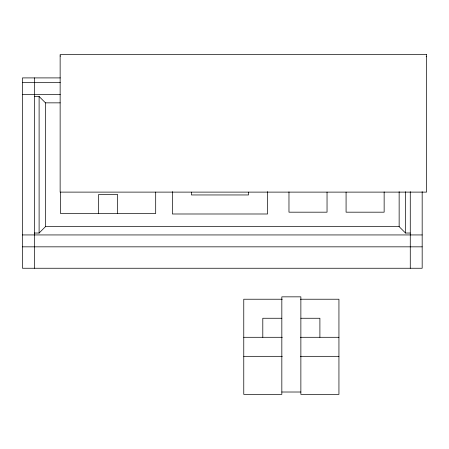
<?xml version="1.0" encoding="UTF-8"?>
<svg xmlns="http://www.w3.org/2000/svg" width="449" height="449" viewBox="0 0 449 449"><rect width="100%" height="100%" fill="white"/><g stroke="black" fill="none" stroke-linecap="round" stroke-linejoin="round"><path stroke-width="0.67" d="M34.349 233.031L39.108 233.031L45.478 226.655L399.144 226.655L405.52 233.031L410.274 233.031M426.174 56.782L426.55 56.406M60.138 56.024L60.52 56.024M60.318 77.907L22.45 77.907L22.45 268.249L422.172 268.249L422.172 191.639M22.45 82.667L60.295 82.667M22.45 94.559L60.295 94.559M34.349 96.473L39.108 96.473L45.478 102.849L45.478 226.655M45.478 102.849L60.188 102.849M22.45 234.939L422.172 234.939M22.45 246.838L422.172 246.838M282.253 299.225L243.768 299.225L243.768 394.396L281.832 394.396L281.832 296.845L300.869 296.845L300.869 394.396L338.939 394.396L338.939 299.225L300.448 299.225M281.832 318.257L262.8 318.257L262.8 337.294M300.869 318.257L319.901 318.257L319.901 337.294M243.768 337.294L282.298 337.294M300.403 337.294L338.939 337.294M243.768 356.326L282.298 356.326M300.403 356.326L338.939 356.326M281.832 392.016L300.869 392.016M410.274 191.639L410.274 268.249M405.52 191.712L405.52 233.031M399.144 191.678L399.144 226.655M384.142 191.891L384.142 212.181L346.078 212.181L346.078 192.11M327.04 192.11L327.04 212.181L288.971 212.181L288.971 191.891M267.559 191.6L267.559 213.993L172.388 213.993L172.388 191.6M248.522 192.172L248.522 194.956L191.42 194.956L191.42 192.172M155.691 192.071L155.691 213.528L60.52 213.528L60.52 192.071M117.621 213.528L117.621 194.496L98.589 194.496L98.589 213.528M39.108 96.473L39.108 233.031M34.349 77.907L34.349 268.249M426.55 54.604L60.138 54.604L60.138 192.116L426.55 192.116L426.55 54.604"/></g></svg>
